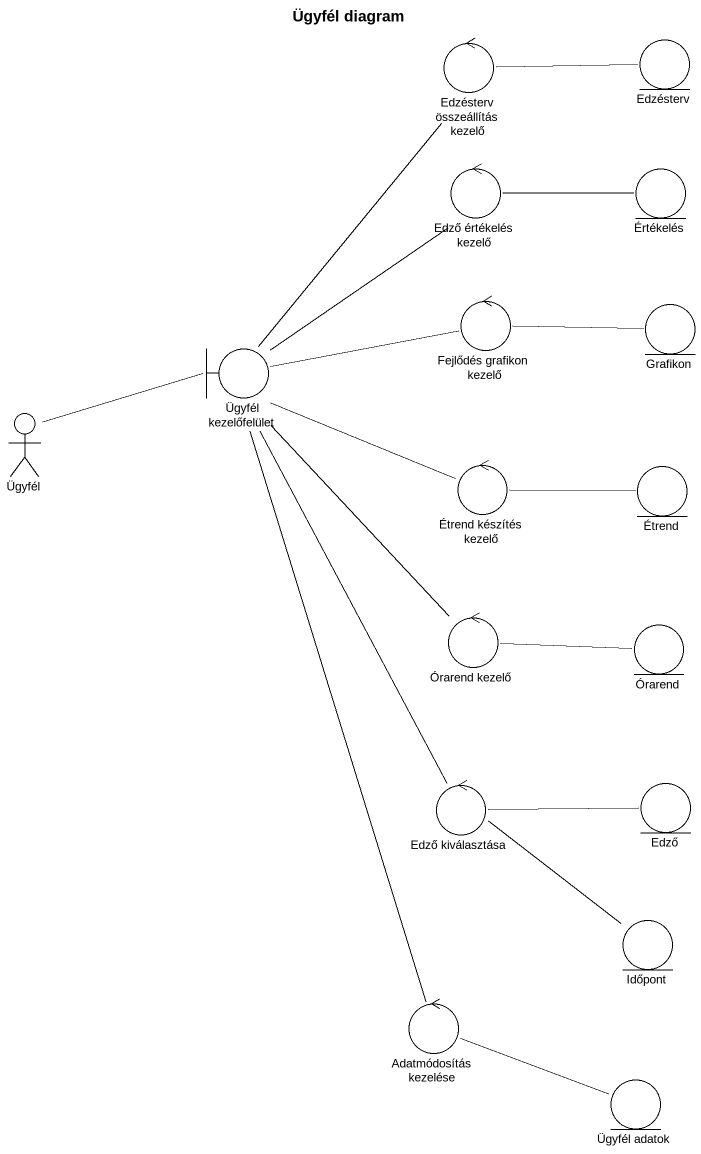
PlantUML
@startuml
title Ügyfél diagram
control "Edzésterv összeállítás kezelő" as Edzésterv_összeállítás
entity Edzésterv
control "Edző értékelés kezelő" as Edző_értékelés_kezelő
entity Értékelés
control "Fejlődés grafikon kezelő" as Fejlődés_grafikon_kezelő
entity Grafikon
boundary "Ügyfél kezelőfelület" as Ügyfél_kezelőfelület
actor Ügyfél
control "Étrend készítés kezelő" as Étrend_készítés_kezelő
entity Étrend
control "Órarend kezelő" as Órarend_kezelő
entity Órarend
control "Edző kiválasztása" as Edző_kiválasztása
entity Edző
entity Időpont
control "Adatmódosítás kezelése" as Adatmódosítás_kezelése
entity "Ügyfél adatok" as Ügyfél_adatok
Edzésterv_összeállítás -right- Edzésterv
Edző_értékelés_kezelő -right- Értékelés
Fejlődés_grafikon_kezelő -right- Grafikon
Ügyfél_kezelőfelület -up- Edzésterv_összeállítás
Ügyfél_kezelőfelület -up- Edző_értékelés_kezelő
Ügyfél_kezelőfelület -right- Fejlődés_grafikon_kezelő
Ügyfél_kezelőfelület -right- Étrend_készítés_kezelő
Ügyfél_kezelőfelület -- Órarend_kezelő
Ügyfél_kezelőfelület -- Edző_kiválasztása
Ügyfél_kezelőfelület -- Adatmódosítás_kezelése
Ügyfél -right- Ügyfél_kezelőfelület
Étrend_készítés_kezelő -right- Étrend
Órarend_kezelő -right- Órarend
Edző_kiválasztása -right- Edző
Edző_kiválasztása -- Időpont
Adatmódosítás_kezelése -right- Ügyfél_adatok
@enduml
